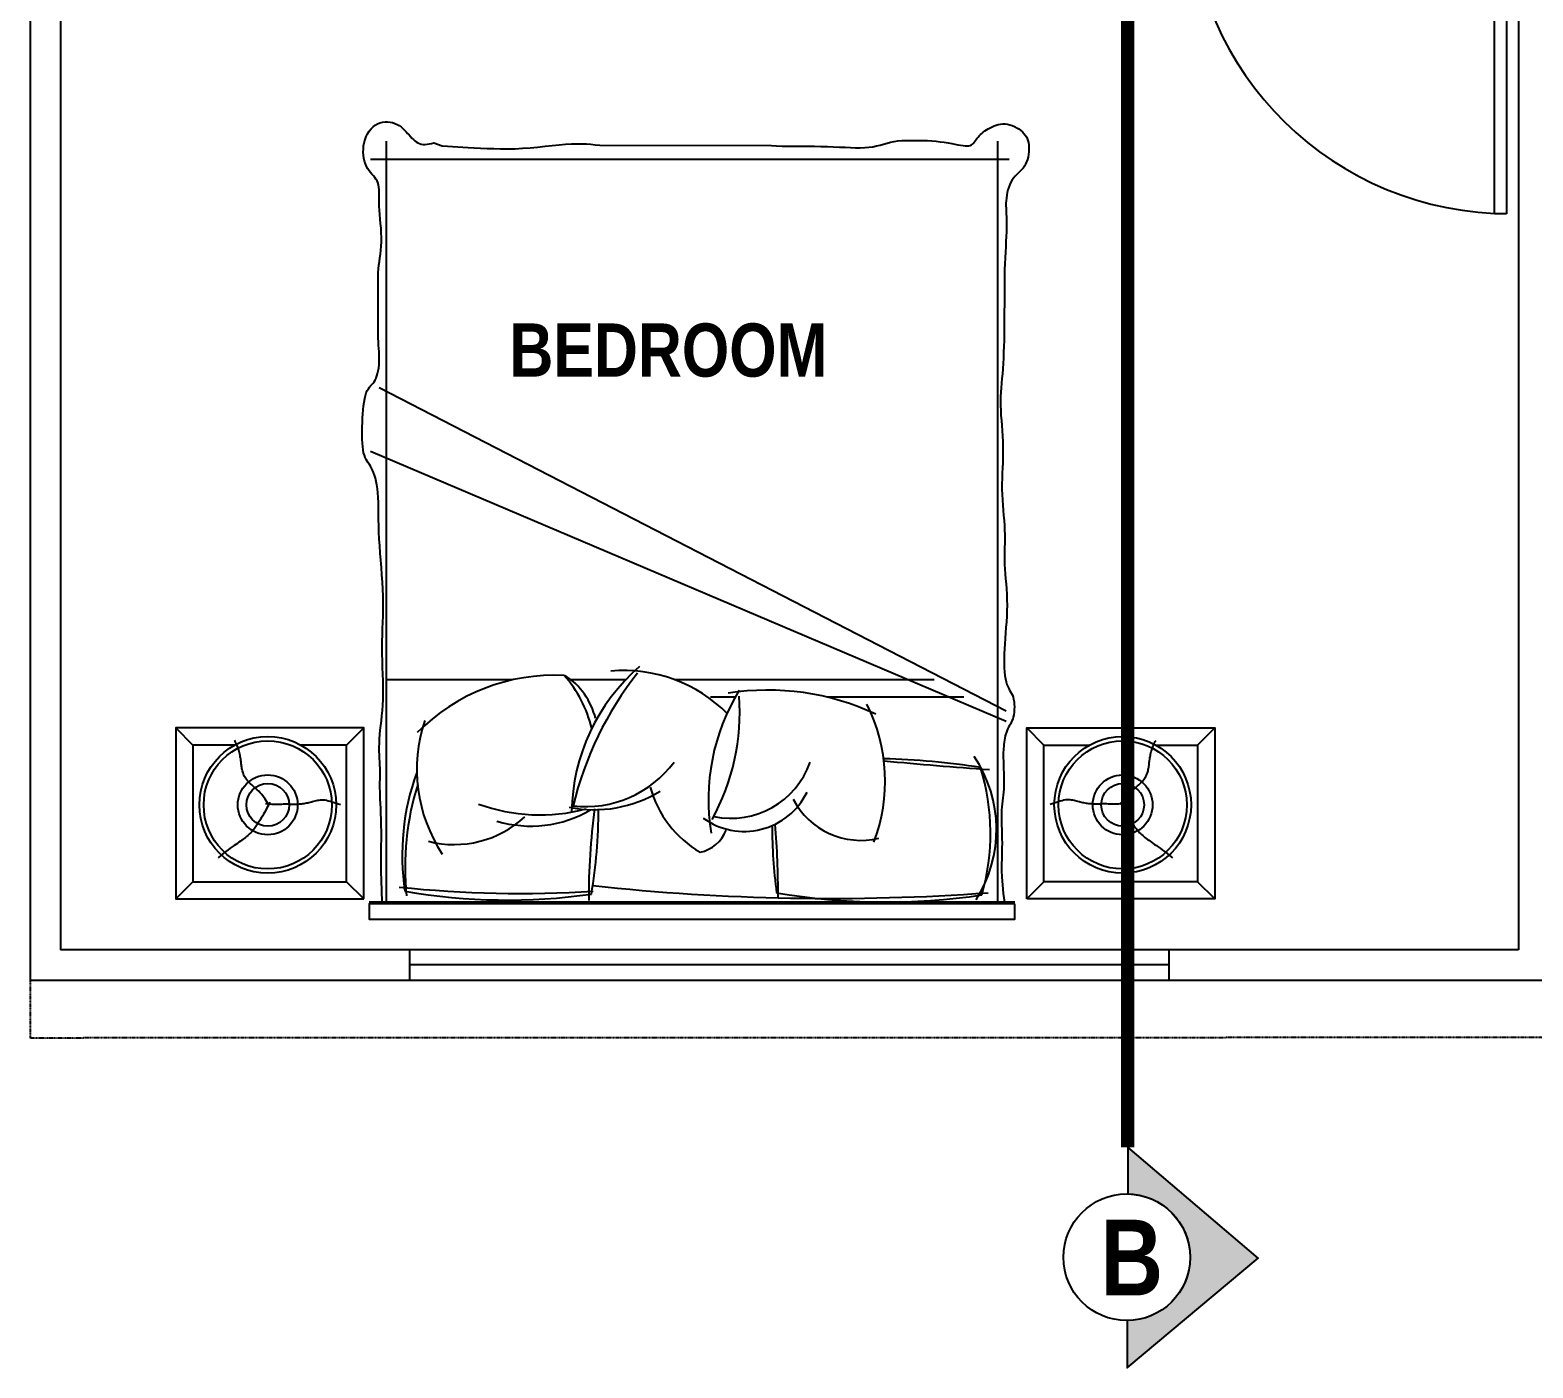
# Model space of a CAD drawing. Header units: millimetres. Extents: x -249630 to 95394, y -188036 to 109963.
# Drawn here: x -56404 to -51456, y 31389 to 35792 of the extents above; entities that cross this region are included whole.
import ezdxf

# ---------------------------------------------------------------- set-up
doc = ezdxf.new("R2010")
doc.units = ezdxf.units.MM
doc.linetypes.add('ACAD_ISO04W100', pattern=[30, 24, -3, 0, -3])
doc.linetypes.add('DASHED2', pattern=[9.524999999999999, 6.35, -3.175])
for name, color, linetype in [('Layer1', 2, 'Continuous'), ('Layer11', 30, 'Continuous'), ('Layer2', 8, 'Continuous'), ('Layer3', 3, 'Continuous'), ('PUERTAS', 14, 'Continuous'), ('SOMBRA', 252, 'Continuous'), ('SUBTITULOS', 90, 'Continuous'), ('TEXTOS', 11, 'Continuous'), ('VEREDA', 1, 'Continuous')]:
    doc.layers.add(name, color=color, linetype=linetype)
doc.styles.add('SUBTITULOS', font='swisscbi.ttf', dxfattribs={"oblique": 15, "height": 0.2})
doc.styles.add('SUBTITULOS(E)', font='swisscbi.ttf', dxfattribs={"oblique": 15, "height": 0.2})

# ---------------------------------------------------------------- blocks, each defined once
blk = doc.blocks.new('A$C69810C7B')
at = {"layer": 'PUERTAS', "color": 2}
for p, q in [((-0.9900000000000659, -0.04999999999995453), (-0.9900000000000659, -0.1499999999999773)), ((-0.9450000000001069, -0.04999999999995453), (-0.9900000000000659, -0.04999999999995453)), ((-0.9450000000001069, -0.105000000000075), (-0.9450000000001069, -0.04999999999995453)), ((-0.04499999999995907, -0.1050000000003024), (-0.04499999999995907, -0.05000000000001137)), ((-0.04499999999995907, -0.05000000000001137), (0, -0.05000000000001137)), ((0, -0.05000000000001137), (0, -0.1500000000000341)), ((-0.9450000000001069, -0.105000000000075), (-0.9550000000001546, -0.105000000000075)), ((-0.9550000000001546, -0.1499999999999773), (-0.9550000000001546, -0.105000000000075)), ((-0.04499999999995907, -0.1050000000003024), (-0.03500000000008185, -0.1050000000003024)), ((-0.03500000000008185, -0.1500000000000341), (-0.03500000000008185, -0.1050000000003024)), ((-0.9550000000001546, -0.1499999999999773), (-0.9900000000000659, -0.1499999999999773)), ((-0.03500000000002501, -0.1500000000002615), (-0.07000000000016371, -0.1500000000002615)), ((-0.07000000000016371, -1.060000000000286), (-0.07000000000016371, -0.1500000000002615)), ((-0.03500000000008185, -0.1500000000000341), (0, -0.1500000000000341)), ((-0.03500000000002501, -0.1500000000002615), (-0.03500000000025238, -1.060000000000286)), ((-0.03500000000025238, -1.060000000000286), (-0.07000000000016371, -1.060000000000286))]:
    blk.add_line(p, q, dxfattribs=at)
at = {"layer": 'PUERTAS', "color": 1}
blk.add_arc((-0.02682502737167169, -0.131770025662604), 0.9285609371968689, 178.3479576023068, 267.3349773522712, dxfattribs=at)
blk = doc.blocks.new('CAM-10')
for p, q in [((0.02578703132849114, 0), (0.07078703132845021, -0.04500000000007276)), ((0.5207870313284957, 0), (0.4757870313285366, -0.04500000000007276)), ((0.5522864199166406, 0.008713460081708035), (2.252286419916572, 0.008713460081708035)), ((0.5972864199165997, 0.008713460081708035), (0.5972864199165997, -1.994744239309512)), ((2.207286419916613, 0.008713460081708035), (2.207286419916613, -1.994744239309512)), ((2.266975059701281, 0), (2.311975059701354, -0.04500000000007276)), ((2.761975059701285, 0), (2.716975059701326, -0.04500000000007276)), ((0.02578703132849114, -0.4499999999998181), (0.07078703132845021, -0.4049999999997453)), ((0.4757870313285366, -0.4049999999997453), (0.5207870313284957, -0.4499999999998181)), ((2.311975059701354, -0.4049999999997453), (2.266975059701281, -0.4499999999998181)), ((2.761975059701285, -0.4499999999998181), (2.716975059701326, -0.4049999999997453)), ((0.5751590026895883, -0.4672696485595225), (2.2486807274787, -1.178219116675791)), ((0.5751590026895883, -0.4938827311189016), (2.225879074125032, -1.345501352795964)), ((0.686230506060042, -0.5312865399182556), (1.046858746650628, -0.5312865399182556)), ((1.288688287139166, -0.5312865399182556), (1.353776865829445, -0.5312865399182556)), ((0.7643070503221452, -0.5762865399178736), (1.445700212381439, -0.5762865399183283)), ((1.577230222319031, -0.5762865399183283), (1.720159384585145, -0.5762865399183283)), ((1.876203805183877, -0.5762865399183283), (2.207286419916613, -0.5762865399183283)), ((0.5668842154451568, -1.946286539735866), (2.248680669508531, -1.946286539735866))]:
    blk.add_line(p, q)
for points in [[(0.5522864199166406, 0.01321346008171531), (2.252286419916572, 0.01321346008171531), (2.252286419916572, 0.0537134600817808), (0.5522864199166406, 0.0537134600817808)], [(0.5207870313284957, 0), (0.5207870313284957, -0.4499999999998181), (0.02578703132849114, -0.4499999999998181), (0.02578703132849114, 0)], [(2.266975059701281, 0), (2.266975059701281, -0.4499999999998181), (2.761975059701285, -0.4499999999998181), (2.761975059701285, 0)]]:
    blk.add_lwpolyline(points, close=True)
for points in [[(2.21807737822553, 0.008713460081708035), (2.219451882827457, -0.02238786801763126), (2.220183609062133, -0.04784628100196642), (2.220566481876403, -0.07219086552322551), (2.220693281435274, -0.09539934489885127), (2.220656787903749, -0.1174494424458317), (2.220549781446721, -0.1383188814806999), (2.220465042229307, -0.157985385320444), (2.220495350416627, -0.176426677282052), (2.220709981864957, -0.1936316189985519), (2.22108419519725, -0.2096336253616755), (2.22156974472739, -0.2244772495796497), (2.222118384769828, -0.2382070448611557), (2.222681869638677, -0.250867564413511), (2.22321195364816, -0.2625033614449421), (2.223660391112389, -0.2731589891641306), (2.223978936345588, -0.2828790007783937), (2.224134807022779, -0.291730226060281), (2.224157074262394, -0.2998686010409983), (2.224090272543663, -0.3074723383147102), (2.223978936345588, -0.3147196504778549), (2.223867600147628, -0.3217887501241421), (2.223800798428783, -0.3288578498500101), (2.223823065668398, -0.3361051622496234), (2.223978936345588, -0.3437088999189655), (2.224293151837742, -0.3518126230010239), (2.224711281114764, -0.3604212818354426), (2.225159100044607, -0.3695051743093245), (2.225562384495106, -0.3790345983106818), (2.225846910334553, -0.3889798517270719), (2.225938453430672, -0.3993112324460526), (2.22576278965164, -0.409999038355636), (2.225245694865293, -0.4210135673424702), (2.22434387166129, -0.4323399683516982), (2.223137729516111, -0.4440227945506194), (2.221738604627717, -0.4561214501650284), (2.220257833194069, -0.4686953394189004), (2.218806751413354, -0.4818038665371205), (2.217496695483305, -0.4955064357445735), (2.216439001602225, -0.5098624512661445), (2.215745005967847, -0.5249313173258088), (2.215490169781333, -0.5407390232758189), (2.215606454254839, -0.5571778989751692), (2.215989945603496, -0.5741068594102217), (2.216536730042662, -0.5913848195664286), (2.217142893787468, -0.6088706944301521), (2.21770452305293, -0.6264233989872992), (2.218117704054521, -0.6439018482242318), (2.218278523007143, -0.6611649571264024), (2.218117704054521, -0.6781149562516475), (2.21770452305293, -0.6948273384377899), (2.217142893787468, -0.7114209120959458), (2.216536730042662, -0.7280144856358675), (2.215989945603496, -0.7447268674668521), (2.215606454254839, -0.7616768659991067), (2.215490169781333, -0.7789832896423832), (2.215745005967847, -0.7967649468073432), (2.216440238670998, -0.8150960927546294), (2.217506592034283, -0.8338727701502648), (2.218840152272719, -0.8529464685111634), (2.220337005601664, -0.8721686773551482), (2.221893238236134, -0.8913908861986783), (2.223404936391375, -0.9104645845600317), (2.224768186282631, -0.9292412619552124), (2.225879074125032, -0.9475724079024985), (2.226665849924416, -0.96532560055266), (2.227185418848421, -0.9824327725950752), (2.227526849855735, -0.9988419453525239), (2.227779211904476, -1.014501140148241), (2.228031573953331, -1.02935837830546), (2.228373004960645, -1.043361681146962), (2.22889257388465, -1.056459069996436), (2.229679349684034, -1.068598566176206), (2.230802608215072, -1.079745517229185), (2.232252452927014, -1.089934575573352), (2.233999194167041, -1.099217719846365), (2.236013142282218, -1.107646928684971), (2.23826460761984, -1.115274180727283), (2.2407239005272, -1.122151454610048), (2.243361331351252, -1.128330728970923), (2.246147210439403, -1.133863982447565), (2.249045662794401, -1.138829183035341), (2.251996072041834, -1.143408256162274), (2.254931636462857, -1.147809116615008), (2.257785554338625, -1.152239679180184), (2.260491023950408, -1.15690785864399), (2.262981243579361, -1.162021569793524), (2.26518941150664, -1.167788727414518), (2.267048726013513, -1.17441724629407), (2.26850970434532, -1.182058112163304), (2.269592139603787, -1.190634594532185), (2.270333143855055, -1.200013033855612), (2.270769829165033, -1.210059770588941), (2.270939307599747, -1.220641145186164), (2.270878691225334, -1.23162349810309), (2.270625092107593, -1.242873169794166), (2.270215622312662, -1.254256500714291), (2.269676260286701, -1.265636118577277), (2.268988449996755, -1.276859800133025), (2.268122501790003, -1.287771609390802), (2.267048726013513, -1.298215610358966), (2.265737433014692, -1.308035867046783), (2.264158933140607, -1.317076443463066), (2.262283536738437, -1.325181403616625), (2.260081554155477, -1.332194811516274), (2.257541851771862, -1.338030036066812), (2.254727520099777, -1.342877665756532), (2.251720205684478, -1.346997593970173), (2.248601555071218, -1.350649714092015), (2.245453214805138, -1.35409391950634), (2.24235683143138, -1.357590103597886), (2.23939405149531, -1.361398159750024), (2.23664652154207, -1.365777981348401), (2.234183517428164, -1.370931295162791), (2.232024832255547, -1.376827161509482), (2.230177888437311, -1.383376474091165), (2.228650108386773, -1.390490126610075), (2.227448914517026, -1.398079012768449), (2.226581729241389, -1.40605402626943), (2.226055974972951, -1.414326060814801), (2.225879074125032, -1.422806010107251), (2.226039893077768, -1.431418381313506), (2.226453074079245, -1.440142135461429), (2.227014703344821, -1.448969847042008), (2.227620867089513, -1.457894090546688), (2.228167651528679, -1.466907440467821), (2.22855114287745, -1.476002471296397), (2.228667427350956, -1.640171757342159), (2.228412591164329, -1.649407873461314), (2.227721069667723, -1.658713294654262), (2.226680694750712, -1.668130098867096), (2.225417647437666, -1.67771026473747), (2.22405810875307, -1.687505770903044), (2.22272825972118, -1.69756859600011), (2.221554281366593, -1.707950718667234), (2.220662354713568, -1.718704117541165), (2.220178660786587, -1.729880771259559), (2.220189794406451, -1.741499243599719), (2.220624005578657, -1.753444438899351), (2.221369958105356, -1.765567846635804), (2.222316315788589, -1.77772095628734), (2.223351742430054, -1.789755257331308), (2.224364901832018, -1.801522239245514), (2.225244457796293, -1.812873391507765), (2.225879074125032, -1.823660203595864), (2.226198237892731, -1.833761391930238), (2.226294729264282, -1.84316458070316), (2.226302151677487, -1.851884621049976), (2.226354108569922, -1.859936364105579), (2.226584203379161, -1.867334661005316), (2.227126039542782, -1.874094362884534), (2.228113220498585, -1.880230320878582), (2.22967934968392, -1.885757386121895), (2.231913496057473, -1.890715161477601), (2.234726590660671, -1.895242256717665), (2.237985030055938, -1.899502033341832), (2.2415552108057, -1.903657852848937), (2.245303529472153, -1.907873076738724), (2.24909638261795, -1.912311066510938), (2.252800166805287, -1.917135183664413), (2.256281278596589, -1.92250878969935), (2.259419722311691, -1.928551930557205), (2.262149933300861, -1.935211389950382), (2.264419954671553, -1.942390636032997), (2.26617782953133, -1.949993136960074), (2.267371600987758, -1.957922360886187), (2.26794931214863, -1.966081775965449), (2.267859006121284, -1.974374850352888), (2.267048726013513, -1.982705052203528), (2.26548259683284, -1.990972136916753), (2.26318907118673, -1.999061008877106), (2.260212683582722, -2.00685285971349), (2.256597968528354, -2.014228881056169), (2.252389460531163, -2.021070264534501), (2.247631694098573, -2.02725820177784), (2.242369203738235, -2.032673884415999), (2.236646523957461, -2.037198504078788), (2.230518085800668, -2.040741716903085), (2.224077906459343, -2.043327037057679), (2.217429899661511, -2.045006443220245), (2.210677979135539, -2.045831914067548), (2.203926058609568, -2.0458554282759), (2.197278051811736, -2.045128964522974), (2.190837872470411, -2.043704501484626), (2.184709434313618, -2.041634017838533), (2.178973146780095, -2.03897568019147), (2.173615402149949, -2.035812406871173), (2.168599088413885, -2.032233304136298), (2.16388709356238, -2.028327478244137), (2.15944230558614, -2.024184035453345), (2.155227612475755, -2.01989208202167), (2.151205902221818, -2.015540724207312), (2.147340062814919, -2.011219068268474), (2.143589271020232, -2.007013745306267), (2.13989785870092, -2.00300148579845), (2.136206446494953, -1.999256545064327), (2.132455655039962, -1.995853178425023), (2.128586104973692, -1.992865641200751), (2.124538416934001, -1.990368188711727), (2.120253211558634, -1.98843507627862), (2.115671109485447, -1.987140559221643), (2.110748813266241, -1.986527953150926), (2.105507353109601, -1.986516814835795), (2.099983841138169, -1.986995761335038), (2.094215389474357, -1.987853409707441), (2.088239110241034, -1.988978377012245), (2.082092115560613, -1.990259280308237), (2.060322893773332, -1.982592184053829), (1.991774338488085, -1.978055435713486), (1.975856976435466, -1.977507184200022), (1.959330976726847, -1.976765868916573), (1.942218606601728, -1.975972574877233), (1.924542133299724, -1.975268387096094), (1.906323824060564, -1.974794390586794), (1.88758594612375, -1.974691670363427), (1.868350766728895, -1.975101311440085), (1.848680139305202, -1.97611365773173), (1.828794262040219, -1.977616088758623), (1.808952919311082, -1.979445242942802), (1.789415895494926, -1.981437758705397), (1.770442974968773, -1.983430274467537), (1.752293942109759, -1.985259428651716), (1.735228581295019, -1.986761859679063), (1.719506676901801, -1.987774205970709), (1.705282862481681, -1.988180134286267), (1.69229116828501, -1.988051424737932), (1.680160473736578, -1.98750688577411), (1.668519658261175, -1.986665325845024), (1.656997601283933, -1.985645553399991), (1.645223182229415, -1.984566376887869), (1.192825280522698, -1.983546604758885), (1.179432775588566, -1.982705045461444), (1.16477969768664, -1.982129567735683), (1.149020680416015, -1.981784281479577), (1.132415508210215, -1.981602356881012), (1.115223965503105, -1.981516964127422), (1.097705836728323, -1.981461273407604), (1.080120906319621, -1.981368454908988), (1.06272895871075, -1.981171678819464), (1.045789778335575, -1.980804115326919), (1.029521089286163, -1.980228636752145), (1.013972374288869, -1.979526923942558), (0.9991510557287029, -1.978810359879844), (0.9850645559905615, -1.978190327543416), (0.971720297459342, -1.977778209914959), (0.9591257025198274, -1.97768538997434), (0.9472881935570285, -1.978023250702336), (0.9362151929558422, -1.978903175079722), (0.9258831963887815, -1.980390755314147), (0.9161449926797331, -1.982368420520743), (0.9068224439400865, -1.984672809042422), (0.8977374122813444, -1.987140559221643), (0.8887117598148961, -1.98960830940041), (0.879567348652472, -1.991912697922089), (0.8701260409052338, -1.993890363128685), (0.8602096986849119, -1.99537794336311), (0.849699563403874, -1.996251679803663), (0.7937143936778739, -1.996546224974281), (0.7824323274238623, -1.996335834235197), (0.7710315025585714, -1.995694762945277), (0.7596900569989202, -1.994697266465664), (0.7485861286617137, -1.993417600155226), (0.737897855463757, -1.991930019374649), (0.7278033753218551, -1.990308779483257), (0.7184486623576731, -1.988630610984274), (0.7098510355116332, -1.986982144953345), (0.7019956499291311, -1.985452487609109), (0.6948676607554489, -1.984130745169296), (0.688452223135755, -1.983106023853452), (0.6827344922155589, -1.982467429879307), (0.6776996231399153, -1.982304069466409), (0.6733327710542198, -1.982705048832486), (0.6696017721491216, -1.983731009701842), (0.6664051867962826, -1.985328735819166), (0.6636242564129589, -1.987416546434815), (0.6611402224160656, -1.989912760799143), (0.6588343262228591, -1.992735698162505), (0.6565878092503681, -1.995803677774802), (0.6542819129155077, -1.999035018886843), (0.651797878635648, -2.002348040748529), (0.6490379779984323, -2.00567220089215), (0.645988603274759, -2.008981509980003), (0.6426571769059137, -2.012261116955415), (0.6390511213336367, -2.015496170762162), (0.6351778589993273, -2.01867182034448), (0.6310448123444985, -2.021773214645691), (0.6266594038106632, -2.024785502609575), (0.6220290558393344, -2.02769383318082), (0.6171624279314756, -2.030473454604362), (0.6120731278257381, -2.033060012337501), (0.6067760003202238, -2.035379251138693), (0.601285890212921, -2.03735691576594), (0.5956176423020452, -2.038918750978155), (0.5897861013856982, -2.039990501534248), (0.583806112261982, -2.040497912192222), (0.5776925197288847, -2.040366727711444), (0.5714725392732589, -2.039546207011881), (0.5652228691365053, -2.038079665665464), (0.5590325782487753, -2.036033933404269), (0.5529907355401065, -2.033475839961739), (0.5471864099406503, -2.030472215070859), (0.541708670380558, -2.027089888465071), (0.5366465857898675, -2.023395689876452), (0.5320892250987299, -2.019456449038898), (0.5281071012136636, -2.015324144629176), (0.5246965029468811, -2.010991351099165), (0.5218351630871894, -2.006435791844979), (0.5195008144232816, -2.001635190262732), (0.5176711897437372, -1.996567269748084), (0.516324021837363, -1.991209753697149), (0.5154370434928524, -1.98554036550604), (0.5149879874988983, -1.979536828570872), (0.5149595349103038, -1.973200380456092), (0.5153541598457423, -1.966626315403118), (0.5161792846903381, -1.959933441821704), (0.5174423318287609, -1.953240568121601), (0.5191507236461348, -1.946666502713015), (0.5213118825272431, -1.940330054006154), (0.5239332308568692, -1.934350030410315), (0.5270221910201371, -1.928845240335249), (0.5305663923140855, -1.923888701458509), (0.5344742916850009, -1.919370268521106), (0.5386345529915388, -1.915134005533218), (0.5429358400923547, -1.911023976502747), (0.5472668168458767, -1.90688424543896), (0.551516147110874, -1.902558876350668), (0.5555724947458884, -1.897891933246683), (0.5593245236094617, -1.892727480136273), (0.5626806906478805, -1.886955371754993), (0.5656286251584106, -1.880648625745835), (0.568175749525949, -1.87392605048035), (0.5703294861353925, -1.866906454327818), (0.5720972573715244, -1.859708645659339), (0.5734864856193553, -1.8524514328451), (0.5745045932637822, -1.845253624255292), (0.5751590026895883, -1.838234028261013), (0.5754682699063096, -1.831463187322697), (0.5754954854213565, -1.824818580263127), (0.5753148733667786, -1.81812941999533), (0.5750006578746252, -1.811224919432789), (0.5746270630768322, -1.803934291488986), (0.5742683131054491, -1.796086749076494), (0.5739986320925254, -1.787511505108341), (0.573892244169997, -1.778037772498465), (0.574004817436844, -1.767539317315368), (0.5743177958601109, -1.75606811824855), (0.5747940673738867, -1.743720707143893), (0.575396519912033, -1.730593615846374), (0.5760880414086387, -1.716783376201874), (0.5768315197975653, -1.70238652005537), (0.5775898430129018, -1.687499579252744), (0.5783258989887372, -1.672219085638972), (0.5790124722097971, -1.656647758996769), (0.579661933364946, -1.640913070854822), (0.5802965496935713, -1.470148680861712), (0.5809385884355152, -1.454488248119105), (0.5816103168301652, -1.439065432275584), (0.5823340021172498, -1.424013892796665), (0.583131911536384, -1.409467289149234), (0.5840263123270688, -1.395559280798352), (0.5850246269026229, -1.382375261288871), (0.5860748983706117, -1.369807560472054), (0.5871103250121905, -1.357700242278042), (0.5880641051085149, -1.345897370637431), (0.588869436940854, -1.334243009479451), (0.5894595187902496, -1.322581222733788), (0.5897675489380845, -1.310756074331039), (0.5897267256655141, -1.298611628200433), (0.5892986998376273, -1.286029075912666), (0.5885589326552463, -1.273038119600187), (0.5876113379032404, -1.259705589034638), (0.5865598293663652, -1.246098313989023), (0.5855083208296037, -1.232283124235892), (0.5845607260775978, -1.218326849547793), (0.5838209588952168, -1.204296319697733), (0.58339293306733, -1.19025836445735), (0.5833459244503274, -1.176266200121972), (0.583610657187819, -1.162318589073493), (0.5840832174950492, -1.148400680216128), (0.5846596915869213, -1.134497622455001), (0.5852361656789071, -1.12059456469342), (0.5857087259860236, -1.106676655836509), (0.5859734587235153, -1.09272904478803), (0.5859264501066264, -1.078736880452652), (0.5854971872098531, -1.06470016279718), (0.5847487605453807, -1.050678296039678), (0.5837776614848735, -1.03674553546125), (0.5826803813999959, -1.022976136343004), (0.5815534116622985, -1.009444353965591), (0.5804932436434456, -0.9962244436101173), (0.5795963687149879, -0.983390660556779), (0.5789592782485897, -0.9710172600875921), (0.5786475368940955, -0.9591450826160326), (0.5786030024148658, -0.9476813090905125), (0.5787366058525549, -0.9364997055927233), (0.5789592782485897, -0.9254740382048112), (0.5791819506446245, -0.9144780730080129), (0.5793155540821999, -0.9033855760849292), (0.5792710196029702, -0.8920703135158874), (0.5789592782485897, -0.8804060513839431), (0.5783234248509643, -0.8682937826865782), (0.577435209404598, -0.8557434080889834), (0.5763985456941327, -0.84279205517214), (0.5753173475045514, -0.829476851517029), (0.5742955286206097, -0.8158349247046317), (0.5734370028269495, -0.8019034023168388), (0.5728456839086675, -0.7877194119346314), (0.5726254856502919, -0.7733200811389906), (0.5728469209774403, -0.7587487254677399), (0.5734468993779274, -0.7440734122847061), (0.5743289294799752, -0.7293683969101039), (0.575396519912033, -0.7147079346646024), (0.5765531793025502, -0.7001662808688707), (0.5777024162798625, -0.6858176908426685), (0.5787477394723055, -0.6717364199066651), (0.5795926575083286, -0.6579967233815296), (0.5801555238427909, -0.6446765693281122), (0.580414071235964, -0.6318687767720803), (0.5803608772746429, -0.6196698774801916), (0.5799885195457364, -0.6081764032182946), (0.5792895756360394, -0.597484885753147), (0.5782566231322335, -0.5876918568510519), (0.5768822396211135, -0.5788938482783124), (0.5751590026895883, -0.5711873918012316), (0.5730968088886357, -0.5646120901706126), (0.5707748306255098, -0.5589798300743496), (0.5682895592719888, -0.554045569183927), (0.5657374861997368, -0.5495642651712842), (0.5632151027803047, -0.5452908757079058), (0.5608189003851294, -0.5409803584657311), (0.5586453703861025, -0.5363876711171542), (0.5567910041547748, -0.5312677713327503), (0.5553349740985141, -0.5254473968707316), (0.5542871767682982, -0.5190404058275817), (0.5536401897509222, -0.5122324363865118), (0.5533865906331812, -0.505209126729369), (0.5535189570019838, -0.4981561150389098), (0.5540298664438978, -0.4912590394974359), (0.5549118965460593, -0.4847035382877039), (0.5561576248949223, -0.4786752495924702), (0.5577484954576448, -0.4733053577206192), (0.5596214177220418, -0.4685072314919125), (0.5617021675560636, -0.4641397858531491), (0.5639165208277745, -0.4600619357502183), (0.5661902534050114, -0.4561325961303737), (0.5684491411558383, -0.4522106819399596), (0.5706189599483196, -0.4481551081253201), (0.5726254856502919, -0.4438247896327994), (0.5744093389563432, -0.4391157690565706), (0.5759705198662459, -0.4340725995780303), (0.5773238732066375, -0.4287769620259496), (0.5784842438037003, -0.4233105372290993), (0.5794664764839581, -0.4177550060162503), (0.5802854160738207, -0.4121920492161735), (0.5809559073995842, -0.4067033476571851), (0.5814927952878861, -0.4013705821685107), (0.5819096874960223, -0.3962420187053795), (0.5822152435060843, -0.3912322637311263), (0.5824168857313907, -0.3862225088364539), (0.5825220365850328, -0.381093945610246), (0.5825381184803291, -0.37572776564366), (0.582472553830371, -0.3700051605255794), (0.5823327650484771, -0.3638073218476165), (0.5821261745476249, -0.357015441198655), (0.5818651530167926, -0.3495540257331413), (0.5815818642462318, -0.3415208448614067), (0.5813134203021946, -0.3330569835584356), (0.5810969332504783, -0.3243035267978485), (0.5809695151572214, -0.3154015595546298), (0.580968278088335, -0.3064921668028546), (0.5811303341098437, -0.2977164335175075), (0.5814927952878861, -0.2892154446726636), (0.5820754547240767, -0.2810844945092867), (0.5828288296640949, -0.2732357143340778), (0.583686118388755, -0.2655354447210811), (0.5845805191794398, -0.257850026242977), (0.5854452303174185, -0.2500457994733551), (0.5862134500837328, -0.2419891049858052), (0.586818376759652, -0.2335462833539168), (0.5871932086262177, -0.2245836751503703), (0.5872946482733141, -0.2149973230320938), (0.5871734155243757, -0.2048020779852777), (0.5869037345114521, -0.1940424930808149), (0.5865598293664789, -0.1827631213873246), (0.5862159242215057, -0.1710085159752452), (0.5859462432084683, -0.1588232299145602), (0.58582501045953, -0.1462518162743436), (0.5859264501066264, -0.1333388281250336), (0.586276540595918, -0.1200607512578244), (0.5867082776304642, -0.1061218023510264), (0.5870064112274349, -0.09115813080506996), (0.5869556914038867, -0.07480588601947602), (0.5863408681769897, -0.05670121739558454), (0.5849466915641415, -0.0364802743324617), (0.5825579115821711, -0.01377920623053797), (0.5793892789669144, 0.008713460081708035)], [(0.1811485223672662, -0.4049999999997453), (0.07078703132845021, -0.4049999999997453), (0.07078703132845021, -0.04500000000007276), (0.4757870313285366, -0.04500000000007276), (0.4757870313285366, -0.4049999999997453), (0.3550930735050315, -0.4049999999997453)], [(2.60661356866251, -0.4049999999997453), (2.716975059701326, -0.4049999999997453), (2.716975059701326, -0.04500000000007276), (2.311975059701354, -0.04500000000007276), (2.311975059701354, -0.4049999999997453), (2.432669017524859, -0.4049999999997453)], [(0.2736250619730072, -0.2543520802728381), (0.2696840923828177, -0.2464137844935976), (0.2660303668444612, -0.2393717992963502), (0.2626443038117259, -0.2331234917460279), (0.2595063217385132, -0.2275662289066531), (0.2565968390789521, -0.2225973778422485), (0.2538962742868307, -0.2181143056177461), (0.2513850458160505, -0.2140143792971685), (0.2490435721205131, -0.2101949659449929), (0.2468499712963421, -0.2065680161490491), (0.2447731600082079, -0.20310381459376), (0.2427797545627755, -0.1997872294869012), (0.2408363712670507, -0.1966031290353385), (0.2389096264278123, -0.1935363814477569), (0.2369661363517253, -0.1905718549310222), (0.2349725173456818, -0.1876944176938196), (0.2328953857164606, -0.1848889379430148), (0.2307074290076798, -0.1821420275541641), (0.2284056197100881, -0.1794472730698544), (0.2259930015510463, -0.1768000047009082), (0.2234726182582563, -0.1741955526572383), (0.2208475135589651, -0.1716292471496672), (0.2181207311807611, -0.1690964183881078), (0.2152953148512324, -0.1665923965838374), (0.2123743082977398, -0.1641125119458593), (0.2093568656136995, -0.1616495563184799), (0.2062265823558391, -0.1591861680772126), (0.2029631644468282, -0.1567024472306002), (0.199546317809336, -0.1541784937867305), (0.1959557483659182, -0.1515944077541462), (0.1921711620392443, -0.1489302891418447), (0.1881722647520974, -0.1461662379583686), (0.1839387624268056, -0.1432823542122605), (0.1794466527906025, -0.1402477949468448), (0.1746571007879538, -0.1369879453477552), (0.1695275631675486, -0.1334172476340427), (0.164015496678303, -0.1294501440265776), (0.1580783580690195, -0.1250010767453205), (0.1516736040885007, -0.1199844880102319), (0.1447586914856629, -0.1143148200412725), (0.1372910770091949, -0.1079065150588576)], [(2.514137029056769, -0.2543520802728381), (2.518077998646959, -0.2464137844935976), (2.521731724185429, -0.2393717992963502), (2.525117787218164, -0.2331234917460279), (2.528255769291263, -0.2275662289066531), (2.531165251950824, -0.2225973778422485), (2.533865816742946, -0.2181143056177461), (2.536377045213726, -0.2140143792971685), (2.538718518909263, -0.2101949659449929), (2.540912119733434, -0.2065680161490491), (2.542988931021682, -0.20310381459376), (2.544982336467001, -0.1997872294869012), (2.546925719762726, -0.1966031290353385), (2.548852464602078, -0.1935363814477569), (2.550795954678165, -0.1905718549310222), (2.552789573684208, -0.1876944176938196), (2.55486670531343, -0.1848889379430148), (2.557054662022097, -0.1821420275541641), (2.559356471319802, -0.1794472730698544), (2.56176908947873, -0.1768000047009082), (2.564289472771634, -0.1741955526572383), (2.566914577470811, -0.1716292471496672), (2.569641359849015, -0.1690964183881078), (2.572466776178544, -0.1665923965838374), (2.575387782732037, -0.1641125119458593), (2.578405225416077, -0.1616495563184799), (2.581535508673937, -0.1591861680772126), (2.584798926582948, -0.1567024472306002), (2.58821577322044, -0.1541784937867305), (2.591806342663858, -0.1515944077541462), (2.595590928990532, -0.1489302891418447), (2.599589826277793, -0.1461662379583686), (2.603823328602971, -0.1432823542122605), (2.608315438239174, -0.1402477949468448), (2.613104990241823, -0.1369879453477552), (2.618234527862228, -0.1334172476340427), (2.623746594351474, -0.1294501440265776), (2.629683732960757, -0.1250010767453205), (2.636088486941276, -0.1199844880102319), (2.643003399544227, -0.1143148200412725), (2.650471014020695, -0.1079065150588576)], [(0.2706493679961568, -0.2466268191315066), (0.2661138689196605, -0.2551157754446649), (0.2616020284438036, -0.2625029093019293), (0.2571374868580278, -0.2689163407771957), (0.2527438844517746, -0.2744841899434505), (0.248444861514372, -0.2793345768754989), (0.2442640583352613, -0.2835956216463273), (0.2402251152038843, -0.2873954443298317), (0.2363516724095689, -0.2908621649999077), (0.2326640869210905, -0.2941081347539694), (0.2291695824253566, -0.2971826287830481), (0.2258720992882672, -0.3001191533016936), (0.2227755778760638, -0.3029512145244553), (0.219883958554874, -0.3057123186663375), (0.2172011816908253, -0.3084359719418899), (0.214731187650159, -0.3111556805656619), (0.2124779167988891, -0.3139049507522031), (0.2104426825287646, -0.3167103905234399), (0.208616290334362, -0.3195710151303501), (0.2069869187357654, -0.3224789416303793), (0.2055427462529451, -0.325426287081882), (0.2042719514060991, -0.3284051685423037), (0.2031627127154252, -0.3314077030704539), (0.2022032087008938, -0.334426007723323), (0.2013816178825891, -0.3374521995592659), (0.2006848054525108, -0.3404797093717207), (0.2000943832896382, -0.3435072228949139), (0.1995906499447528, -0.3465347395990648), (0.1991539039686359, -0.3495622589534833), (0.1987644439120686, -0.3525897804288434), (0.198402568325946, -0.3556173034940002), (0.1980485757609358, -0.3586448276200827), (0.1976827647680466, -0.3616723522759457), (0.1972867471306472, -0.3647038191093088), (0.1968473875640484, -0.3677589384801649), (0.1963528640159211, -0.3708613629250976), (0.1957913544341636, -0.3740347449811452), (0.1951510367667879, -0.3773027371858007), (0.1944200889614649, -0.3806889920751928), (0.1935866889662066, -0.3842171621872694), (0.1926390147289112, -0.3879109000586141), (0.1915665728362228, -0.3917762643532114), (0.1903641844301092, -0.3957489382378299), (0.1890279992913975, -0.3997470110070935), (0.1875541672010286, -0.4036885719547172), (0.1859388379398297, -0.4074917103753251), (0.1841781612885143, -0.4110745155626319), (0.1822682870279095, -0.4143550768108071), (0.1802053649389563, -0.4172514834131107)], [(0.2625793028266799, -0.2506634283158746), (0.2711116509134399, -0.2500409206331824), (0.2786352563040282, -0.2496569040204122), (0.2852762109058631, -0.2494660454644873), (0.2911606066259083, -0.2494230119518761), (0.2964145353713548, -0.249482470469502), (0.3011640890492799, -0.2495990880033787), (0.3055353595667611, -0.249727531541339), (0.3096544388311031, -0.2498224680689418), (0.313627717109398, -0.249849076576993), (0.3174827781090244, -0.2498145840668258), (0.3212275038976031, -0.2497367295441109), (0.324869776542414, -0.2496332520136093), (0.3284174781109641, -0.2495218904809917), (0.3318784906708743, -0.2494203839510192), (0.3352606962895379, -0.2493464714293623), (0.3385719770343485, -0.2493178919212369), (0.341820871350933, -0.2493494280188315), (0.345018543196602, -0.2494440366649542), (0.3481768129067859, -0.2496017183898402), (0.351307500817029, -0.2498224737237251), (0.3544224272627616, -0.2501063031968442), (0.3575334125794143, -0.2504532073385235), (0.3606522771023037, -0.2508631866799078), (0.3637908411669741, -0.2513362417503231), (0.3669582984524595, -0.2518717158154686), (0.3701533360119811, -0.2524663230783517), (0.3733720142423635, -0.2531161204778982), (0.3766103935405454, -0.2538171649530341), (0.3798645343031239, -0.2545655134417757), (0.3831304969272651, -0.255357222883049), (0.3864043418094525, -0.256188350215325), (0.389682129346852, -0.2570549523775298), (0.3929658303898123, -0.2579445455703535), (0.3962810576045968, -0.2588104830451812), (0.3996593341108792, -0.2595975773165264), (0.4031321830286743, -0.2602506408975387), (0.4067311274776557, -0.2607144863027315), (0.4104876905777246, -0.2609339260461638), (0.4144333954486683, -0.260853772640985), (0.4185997652103879, -0.2604188386017086), (0.4230099488557926, -0.2595943537730818), (0.427653598870279, -0.2584272173226054), (0.4325119936122519, -0.2569847457498327), (0.4375664114400024, -0.2553342555534073), (0.442798130712049, -0.2535430632319731), (0.4481884297867964, -0.2516784852846286), (0.4537185870225358, -0.2498078382100175), (0.4593698807780129, -0.2479984385072385)], [(2.525182788203097, -0.2506634283158746), (2.51665044011645, -0.2500409206331824), (2.509126834725748, -0.2496569040204122), (2.502485880123913, -0.2494660454644873), (2.496601484403868, -0.2494230119518761), (2.491347555658535, -0.249482470469502), (2.48659800198061, -0.2495990880033787), (2.482226731463015, -0.249727531541339), (2.478107652198673, -0.2498224680689418), (2.474134373920378, -0.249849076576993), (2.470279312920752, -0.2498145840668258), (2.466534587132287, -0.2497367295441109), (2.462892314487362, -0.2496332520136093), (2.459344612918812, -0.2495218904809917), (2.455883600358902, -0.2494203839510192), (2.452501394740239, -0.2493464714293623), (2.449190113995428, -0.2493178919212369), (2.445941219678843, -0.2493494280188315), (2.442743547833174, -0.2494440366649542), (2.439585278122991, -0.2496017183898402), (2.436454590212747, -0.2498224737237251), (2.433339663767015, -0.2501063031968442), (2.430228678450476, -0.2504532073385235), (2.427109813927473, -0.2508631866799078), (2.423971249862802, -0.2513362417503231), (2.420803792577317, -0.2518717158154686), (2.417608755017795, -0.2524663230783517), (2.414390076787413, -0.2531161204778982), (2.411151697489345, -0.2538171649530341), (2.407897556726653, -0.2545655134417757), (2.404631594102625, -0.255357222883049), (2.401357749220324, -0.256188350215325), (2.398079961683038, -0.2570549523775298), (2.394796260639964, -0.2579445455703535), (2.39148103342518, -0.2588104830451812), (2.388102756918897, -0.2595975773165264), (2.384629908001102, -0.2602506408975387), (2.381030963552234, -0.2607144863027315), (2.377274400452166, -0.2609339260461638), (2.373328695581108, -0.260853772640985), (2.369162325819389, -0.2604188386017086), (2.364752142173984, -0.2595943537730818), (2.360108492159497, -0.2584272173226054), (2.355250097417638, -0.2569847457498327), (2.350195679589774, -0.2553342555534073), (2.344963960317841, -0.2535430632319731), (2.339573661243094, -0.2516784852846286), (2.334043504007241, -0.2498078382100175), (2.328392210251877, -0.2479984385072385)], [(2.51711272303362, -0.2466268191315066), (2.52164822211023, -0.2551157754446649), (2.526160062586086, -0.2625029093019293), (2.530624604171749, -0.2689163407771957), (2.535018206578115, -0.2744841899434505), (2.539317229515405, -0.2793345768754989), (2.543498032694515, -0.2835956216463273), (2.547536975825892, -0.2873954443298317), (2.551410418620208, -0.2908621649999077), (2.555098004108686, -0.2941081347539694), (2.558592508604534, -0.2971826287830481), (2.561889991741509, -0.3001191533016936), (2.564986513153713, -0.3029512145244553), (2.567878132474902, -0.3057123186663375), (2.570560909338951, -0.3084359719418899), (2.573030903379617, -0.3111556805656619), (2.575284174231001, -0.3139049507522031), (2.577319408501012, -0.3167103905234399), (2.579145800695414, -0.3195710151303501), (2.580775172294125, -0.3224789416303793), (2.582219344776831, -0.325426287081882), (2.583490139623677, -0.3284051685423037), (2.584599378314351, -0.3314077030704539), (2.585558882328883, -0.334426007723323), (2.586380473147187, -0.3374521995592659), (2.587077285577266, -0.3404797093717207), (2.587667707740138, -0.3435072228949139), (2.588171441085024, -0.3465347395990648), (2.588608187061141, -0.3495622589534833), (2.588997647117708, -0.3525897804288434), (2.58935952270383, -0.3556173034940002), (2.589713515268841, -0.3586448276200827), (2.59007932626173, -0.3616723522759457), (2.590475343899129, -0.3647038191093088), (2.590914703465728, -0.3677589384801649), (2.591409227013969, -0.3708613629250976), (2.591970736595613, -0.3740347449811452), (2.592611054263102, -0.3773027371858007), (2.593342002068312, -0.3806889920751928), (2.59417540206357, -0.3842171621872694), (2.595123076300865, -0.3879109000586141), (2.596195518193554, -0.3917762643532114), (2.597397906599667, -0.3957489382378299), (2.598734091738379, -0.3997470110070935), (2.600207923828748, -0.4036885719547172), (2.60182325309006, -0.4074917103753251), (2.603583929741376, -0.4110745155626319), (2.605493804001867, -0.4143550768108071), (2.60755672609082, -0.4172514834131107)]]:
    blk.add_lwpolyline(points)
for centre, radius in [((0.2681207979361488, -0.2474061445286679), 0.1799999999999997), ((0.2681207979361488, -0.2474061445286679), 0.1687499999999997), ((2.519641293093628, -0.2474061445286679), 0.1799999999999997), ((2.519641293093628, -0.2474061445286679), 0.1687499999999997), ((0.2681207979361488, -0.2474061445286679), 0.07874999999999989), ((0.2681207979361488, -0.2474061445286679), 0.05624999999999991), ((2.519641293093628, -0.2474061445286679), 0.07874999999999989), ((2.519641293093628, -0.2474061445286679), 0.05624999999999991)]:
    blk.add_circle(centre, radius)
for centre, radius, start, end in [((0.9448374945426394, -0.1827108857628446), 0.3443488382733299, 147.5099621023087, 213.8335945249329), ((0.8918885487209991, -1.669445365356751), 1.678079492027108, 80.12554059426193, 98.66186600073509), ((-0.03732691559901014, -0.007215673302198411), 1.711670345308728, 352.2930865592581, 0.3959175185499583), ((1.888568052812843, -1.57490523847855), 1.578081673599634, 80.1601538946265, 98.05995888110685), ((1.202594978975412, -0.1728505355836205), 0.586352559961635, 163.9263494941088, 197.1408685559207), ((1.038400998466159, -5.791961105420796), 5.790916905492286, 83.80731402021091, 94.12107349097546), ((3.75570293303565, 0.00055749518378434), 2.580320318119787, 180.1062848417427, 184.3854123445143), ((-0.142042142857008, -0.1914817257379582), 1.333273249292399, 359.939407789628, 7.553294665242849), ((2.983783450998658, -0.2355451817365974), 1.335252973964201, 170.3802120143184, 180.0521503987422), ((1.854658592464943, -3.013757852172603), 2.999581504657285, 83.90257341234722, 93.67594988498152), ((1.43171437470005, -0.08401692105690017), 0.7262491806446474, 342.5841460710371, 6.004843414651485), ((1.534904683278796, -0.1159066691679982), 0.6306782377978073, 339.9230271857165, 8.74333522931368), ((1.722611130617565, -0.3407332623355614), 0.4043438968278088, 341.4524496263258, 33.45121396955885), ((1.347979208813399, -0.3096177687225463), 0.4542172454347849, 159.3025729696574, 206.5026347037827), ((0.9571069766464007, -0.3562958702709693), 0.20226573606507, 27.70417435937439, 103.4902672275735), ((1.401014486316512, -0.2158441967972067), 0.09522435556961285, 102.1757024732028, 158.3206851190362), ((1.236621131903235, -0.3698388888356021), 0.2861333615097897, 15.40175611837002, 59.71220451260269), ((2.0287400636239, -0.4165901350384047), 0.2735851471706255, 75.72372753971926, 132.8701070483094), ((1.264857690649137, -0.3619736793589254), 0.1843910302076213, 54.16706204610496, 153.8421297113973), ((0.8055676945861023, -0.2612387642839167), 0.5534720481413712, 328.6541912498885, 9.197687396816784), ((1.826687862828066, -0.5041420704806114), 0.3125285249025496, 73.36603751370994, 120.252386539881), ((1.299145923821811, -0.4322897949095932), 0.220049931713237, 78.04125622597587, 160.8342262079984), ((1.860758232050784, -0.4916886361415891), 0.5841594110314845, 151.0455511572402, 184.1496924446283), ((1.660026517615165, -0.5696764833155612), 0.3350041187578947, 78.66672220077929, 121.263260184779), ((1.203638872753231, -0.2205328980003287), 0.5158790073341248, 310.7394505956315, 359.0575875306728), ((1.802688816453497, -0.6908646343995315), 0.4698244399716138, 69.88915249222404, 104.8634320772292), ((1.683015391012987, -0.5342661905770001), 0.2914202530260007, 83.62733281716626, 143.2854678165745), ((0.8349545794912956, -0.03312380481929722), 0.9056736636143449, 321.6952716139757, 346.4626139258507), ((-0.4649313497624235, -14.93231203227015), 14.63232525712573, 84.6597364687442, 85.75156521855719), ((0.9425045166821064, 1.539826170336255), 1.909239327885939, 260.9529851569884, 268.651691314507), ((1.840710576193828, -0.4296808974995656), 0.1898046474330818, 193.6848523838314, 236.7035247854639), ((1.97295461475926, -0.3780333360305121), 0.3145013453616848, 192.9387677180096, 221.9636348616386), ((1.763473732917873, -0.07926934003580755), 0.5096412131804554, 267.25888573065, 315.2996515671182), ((1.20211904247185, 0.1176685228720089), 0.6672541413811311, 244.7809446435203, 279.0605753461065), ((1.581330166386238, -0.218335620614198), 0.3827849854081092, 224.5283590250935, 275.2228743940578)]:
    blk.add_arc(centre, radius, start, end)

msp = doc.modelspace()

# ---------------------------------------------------------------- hatches: boundary and pattern name
at = {"layer": 'SOMBRA'}
h = msp.add_hatch(color=252, dxfattribs=at)
h.dxf.hatch_style = 1
edge = h.paths.add_edge_path()
edge.add_line((-52792.6920918588, 31544.84538264191), (-52792.6920918588, 31389.07122110793))
edge.add_line((-52792.6920918588, 31389.071221108), (-52360.81698218033, 31750.86897045245))
edge.add_line((-52360.81698217971, 31750.86897045284), (-52790.18151065541, 32115.18024869712))
edge.add_line((-52790.18151065541, 32115.18024869697), (-52790.18151065541, 31961.61291618274))
edge.add_arc((-52793.535944356, 31753.24179451735), 208.3981203598663, -89.7679954182201, 89.07771148023562, ccw=False)

# ---------------------------------------------------------------- linework, layer by layer
at = {"layer": 'Layer1'}
for p, q in [((-56403.90935010149, 38290.27270449905), (-56403.90935010149, 32665.27270449905)), ((-56303.90935010149, 36227.77270449905), (-56303.90935010149, 32765.27270449905)), ((-55153.90935010149, 32665.27270449905), (-55153.90935010149, 32765.27270449905)), ((-52653.90935010149, 32665.27270449905), (-52653.90935010149, 32765.27270449905)), ((-56403.90935010149, 32665.27270449905), (-55216.40935010149, 32665.27270449905)), ((-55216.40935010149, 32665.27270449905), (-55153.90935010149, 32665.27270449905)), ((-52653.90935010149, 32665.27270449905), (-50922.65935010149, 32665.27270449905))]:
    msp.add_line(p, q, dxfattribs=at)
for points in [[(-51503.90935010149, 37415.27270449905), (-51503.90935010149, 32765.27270449905)], [(-55153.90935010149, 32765.27270449905), (-56303.90935010149, 32765.27270449905)], [(-51503.90935010149, 32765.27270449905), (-52653.90935010149, 32765.27270449905)]]:
    msp.add_lwpolyline(points, dxfattribs=at)
at = {"layer": 'Layer2'}
msp.add_lwpolyline([(-52653.90935010149, 32715.27270449905), (-55153.90935010149, 32715.27270449905)], dxfattribs=at)
at = {"layer": 'Layer3', "linetype": 'ACAD_ISO04W100', "ltscale": 0.025, "const_width": 43.74999999999999}
msp.add_lwpolyline([(-52790.18151065541, 32115.18024869697), (-52790.18151065541, 37333.81315905598)], dxfattribs=at)
at = {"layer": 'Layer3', "color": 3}
msp.add_lwpolyline([(-52792.6920918588, 31544.84538264191), (-52792.6920918588, 31389.071221108), (-52360.81698217971, 31750.86897045225), (-52790.18151065541, 32115.18024869697), (-52790.18151065541, 31961.61291618217, -0.9899772876040576), (-52792.6920918588, 31544.84538264191, -0.9880242678328159)], format="xyb", dxfattribs=at)
msp.add_circle((-52793.535944356, 31753.24179451735), 208.3981203598078, dxfattribs=at)
at = {"layer": 'VEREDA'}
for points in [[(-52653.90935010149, 32765.27270449905), (-55153.90935010149, 32765.27270449905)], [(-55152.49661658602, 32665.27270449905), (-52653.90935010149, 32665.27270449905)]]:
    msp.add_lwpolyline(points, dxfattribs=at)
at = {"layer": 'VEREDA', "linetype": 'DASHED2', "ltscale": 0.025}
for points in [[(-56403.90935010149, 32665.27270449905), (-56403.90935010149, 32474.8922539179)], [(-46528.90935010149, 32477.77270449905), (-56403.90935010149, 32474.8922539179)]]:
    msp.add_lwpolyline(points, dxfattribs=at)

# ---------------------------------------------------------------- block references
at = {"layer": 'Layer11', "xscale": 1250, "yscale": 1250, "zscale": 1250, "rotation": 180}
msp.add_blockref('CAM-10', (-52471.88840041347, 32932.90955448928), dxfattribs=at)
at = {"layer": 'PUERTAS', "xscale": 1136.363636363573, "yscale": 1136.363636363573, "zscale": 1136.363636363573}
msp.add_blockref('A$C69810C7B', (-51503.90935010149, 36392.49133687958), dxfattribs=at)

# ---------------------------------------------------------------- texts
at = {"layer": 'SUBTITULOS', "linetype": 'ByBlock', "style": 'SUBTITULOS(E)'}
msp.add_text('BEDROOM', height=175, dxfattribs=at).set_placement((-54825.89471012764, 34651.63360835603))
at = {"layer": 'TEXTOS', "color": 5, "linetype": 'ByBlock', "style": 'SUBTITULOS'}
msp.add_text('B', height=249.375, dxfattribs=at).set_placement((-52880.18052517367, 31627.52972689425))

doc.saveas('drawing.dxf')
